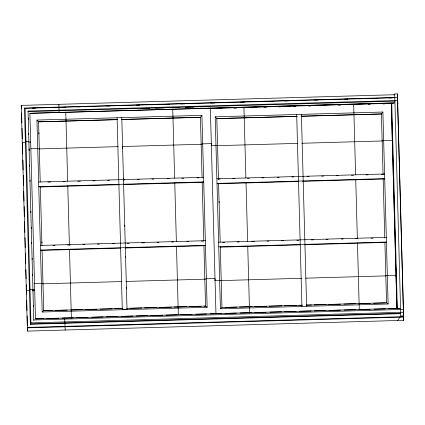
<?xml version="1.0" encoding="UTF-8"?>
<svg xmlns="http://www.w3.org/2000/svg" width="425" height="425" viewBox="0 0 425 425"><rect width="100%" height="100%" fill="white"/><g stroke="black" fill="none" stroke-linecap="round" stroke-linejoin="round"><path stroke-width="0.64" d="M30.345 324.259L30.935 322.894L25.091 108.317L24.448 108.067L30.345 324.259L400.759 313.661M393.895 95.157L394.713 93.973L397.396 93.893L403.75 320.338L27.556 331.107L27.296 327.436L403.495 316.668M397.667 320.477L400.759 316.003L394.713 93.973M201.917 115.34L207.145 307.286L42.181 312.008L36.954 120.057L201.917 115.34L200.419 117.199L202.061 177.337M382.893 112.035L388.121 303.981L220.421 308.778L215.193 116.832L382.893 112.035L381.4 113.889L383.058 174.691M42.181 312.008L43.717 310.712L122.66 308.449M220.421 308.778L221.956 307.482L302.265 305.187M397.396 93.893L403.522 317.092L27.328 327.856L21.25 105.4L394.798 94.711M394.857 97.463L24.448 108.067L24.469 108.396M25.091 108.317L397.497 97.66L397.508 97.389L397.529 97.718M32.428 108.168L35.742 108.072M47.68 107.732L50.995 107.637M62.268 107.312L65.578 107.222M77.504 106.877L80.819 106.781M92.082 106.463L95.397 106.367M106.659 106.043L109.974 105.947M121.901 105.607L125.21 105.512M136.473 105.193L139.788 105.097M151.714 104.757L155.029 104.662M166.292 104.338L169.602 104.242M180.869 103.918L184.843 103.806M196.106 103.482L199.421 103.387M210.683 103.068L214.657 102.951M225.925 102.632L229.234 102.537M240.502 102.213L244.476 102.101M255.074 101.798L259.053 101.681M270.316 101.363L273.631 101.267M284.893 100.943L288.203 100.847M300.13 100.507L303.445 100.412M314.707 100.088L318.022 99.997M329.949 99.652L333.258 99.556M344.526 99.238L347.836 99.142M359.104 98.818L362.413 98.722M374.34 98.382L377.655 98.287M388.918 97.968L392.233 97.872M33.777 320.54L28.05 111.068L397.577 100.491L397.795 103.503L397.784 103.116M394.963 101.134L28.093 111.632L28.05 111.068M140.999 108.588L149.584 108.343M155.523 108.173L164.108 107.923M170.712 107.738L179.297 107.488M185.236 107.318L193.816 107.073M200.414 106.887L208.994 106.638M43.456 318.644L35.493 318.872L29.893 113.305L394.352 102.877M394.358 102.983L29.893 113.305M210.29 108.476L391.292 103.296L396.95 308.492M219.555 108.582L221.616 108.545M234.074 108.168L236.714 108.093M249.262 107.732L251.425 107.69M263.808 107.318L266.448 107.243M279.007 106.882L280.989 106.824M293.547 106.468L295.8 106.42M308.752 106.032L310.733 105.974M323.292 105.613L325.603 105.57M338.497 105.182L340.478 105.124M353.419 104.773L355.406 104.715M368.22 104.327L370.202 104.274M382.739 103.912L384.721 103.859M391.17 103.689L393.157 103.636M117.518 119.568L38.574 121.832L36.954 120.057M121.476 119.457L200.425 117.289L121.486 119.547M117.523 119.659L38.574 121.832L40.216 181.969M297.123 116.307L216.814 118.602L215.193 116.832M301.086 116.19L381.406 113.98L301.097 116.28M297.128 116.392L216.814 118.602L218.471 179.403M30.951 148.771L37.729 148.575L39.318 148.904M39.148 148.904L118.256 146.641M122.219 146.529L201.328 144.266M211.039 145.488L215.969 145.35L217.552 145.674M217.382 145.679L297.861 143.379M301.83 143.262L382.309 140.962M38.633 182.017L203.612 177.294M47.935 182.123L50.586 182.043M63.176 181.682L65.163 181.629M77.748 181.268L80.399 181.193M92.99 180.832L94.977 180.774M107.567 180.413L109.554 180.359M123.468 179.961L124.791 179.924M137.381 179.562L139.368 179.504M151.959 179.143L153.946 179.084M167.195 178.707L169.182 178.649M181.773 178.293L183.759 178.234M197.014 177.852L199.001 177.799M216.872 178.787L384.593 173.99M218.222 179.122L220.208 179.063M232.804 178.702L234.797 178.649M247.393 178.288L249.379 178.229M261.975 177.868L263.962 177.815M277.222 177.432L279.209 177.374M291.805 177.018L293.797 176.959M307.052 176.577L309.044 176.524M321.64 176.163L323.627 176.104M336.223 175.743L338.21 175.69M351.47 175.307L353.462 175.249M366.053 174.893L368.045 174.834M381.305 174.452L383.292 174.399M38.76 186.639L203.74 181.921M39.451 186.995L118.957 184.716M123.595 184.583L203.102 182.309M216.994 183.414L384.715 178.617M217.685 183.765L298.562 181.454M302.542 181.337L384.742 178.983M40.359 245.427L205.339 240.704M52.976 245.438L54.963 245.379M67.554 245.018L70.199 244.943M82.79 244.582L84.777 244.524M97.368 244.168L99.354 244.109M112.604 243.727L114.596 243.674M127.181 243.312L129.168 243.254M141.759 242.893L144.41 242.818M156.995 242.457L158.987 242.404M171.572 242.043L173.559 241.984M186.814 241.607L188.801 241.549M201.386 241.188L203.378 241.129M218.599 242.197L386.32 237.4M222.599 242.457L224.591 242.399M237.187 242.038L239.174 241.979M251.77 241.623L254.421 241.543M267.017 241.182L269.004 241.129M281.6 240.768L283.592 240.709M296.847 240.332L298.839 240.274M311.435 239.913L313.422 239.854M326.017 239.498L328.004 239.44M341.264 239.057L343.251 239.004M355.847 238.643L357.839 238.584M371.094 238.207L373.086 238.149M40.487 250.049L205.466 245.331M40.513 250.421L120.684 248.126M125.322 247.993L204.829 245.719M218.721 246.824L386.442 242.027L386.468 242.393L304.927 244.731M220.076 247.159L300.289 244.864M34.011 283.703L41.406 283.491L42.989 283.815M42.819 283.82L121.933 281.557M125.896 281.446L205.004 279.177M214.71 280.404L219.64 280.266L221.228 280.59M221.058 280.596L301.538 278.29M305.501 278.178L385.985 275.873M32.358 290.222L33.538 290.185M126.623 308.337L205.562 306.08L207.145 307.286M43.717 310.712L52.217 310.558M55.484 310.462L67.235 310.128M82.381 309.692L71.15 309.926L71.368 318.362M85.027 309.618L96.911 309.278M100.215 309.182L112.099 308.842M114.739 308.768L122.666 308.539M129.928 308.332L141.817 307.992M144.458 307.918L156.347 307.578M159.646 307.482L171.535 307.142M174.176 307.068L186.628 306.712M189.242 306.638L200.998 306.297M204.26 306.207L205.567 306.17L203.91 245.368M306.234 305.07L386.543 302.775L388.121 303.981M225.229 307.482L236.985 307.142M239.594 307.068L252.036 306.712M254.681 306.638L266.576 306.297M269.222 306.218L281.78 305.862M284.426 305.788L296.321 305.442M298.966 305.368L302.271 305.272M306.239 305.161L311.525 305.012M314.171 304.932L326.065 304.592M328.711 304.518L340.611 304.178M343.915 304.082L355.81 303.742M370.217 303.328L359.109 303.556L359.258 309.379M373.485 303.237L385.241 302.897M399.946 308.332L35.493 318.872M46.771 318.548L58.719 318.203M62.034 318.112L73.302 317.788M76.617 317.693L87.879 317.369M91.853 317.257L103.116 316.933M106.431 316.837L117.693 316.519M121.672 316.402L132.935 316.083M136.244 315.987L147.512 315.663M150.822 315.568L162.748 315.228M166.063 315.132L177.326 314.808M180.641 314.718L191.903 314.394M195.877 314.277L206.481 313.974M210.455 313.862L221.717 313.538M225.032 313.443L236.295 313.124M240.274 313.007L251.536 312.688M254.846 312.593L266.114 312.269M270.087 312.157L281.35 311.833M284.665 311.737L295.928 311.413M299.243 311.323L311.169 310.978M314.479 310.882L325.741 310.563M329.056 310.468L340.319 310.144M344.298 310.032L355.56 309.708M358.87 309.612L370.138 309.294M374.112 309.177L385.374 308.858M388.689 308.763L399.952 308.438M33.74 319.972L403.267 309.4L403.304 309.963M30.935 322.894L403.341 312.232L403.41 313.581M30.324 323.93L400.738 313.326M400.759 316.003L403.442 315.929L403.75 320.338M397.609 100.576L397.864 104.279M392.408 141.854L392.302 140.303L383.674 140.548L382.139 140.967M403.32 310.271L403.585 314.362M396.084 276.771L395.978 275.219L387.345 275.464L385.815 275.878M386.548 302.86L384.891 242.059M353.701 104.747L353.674 104.375L355.608 174.818M243.977 107.886L243.95 107.514L245.884 177.958M249.395 306.786L249.549 313.177M211.432 145.159L211.321 143.607L202.693 143.857L201.158 144.272M221.956 307.482L220.304 246.771M215.103 280.075L214.997 278.524L206.364 278.768L204.834 279.183M172.731 108.986L172.991 118.07M178.139 306.951L178.33 314.643M65.748 112.046L66.013 121.136M59.091 112.577L58.868 104.327M64.69 318.033L65.174 330.028M30.68 142.131L28.921 142.077L28.879 141.509L25.999 141.594L25.394 142.317L22.259 142.407L22.514 146.078M29.102 148.824L29.208 150.376L29.176 149.053M34.712 290.153L32.948 290.094L32.911 289.531L30.032 289.616L29.426 290.339L26.286 290.429L26.547 294.1L26.292 284.808M21.25 105.4L21.462 108.423M403.495 312.811L403.506 313.198M391.765 103.748L397.343 308.55M391.292 103.296L396.892 308.917M383.159 178.569L384.779 238.09M355.736 179.446L357.356 238.967M357.462 242.935L359.12 303.732M301.394 114.357L306.622 306.324M296.692 114.49L301.92 306.457M246.011 182.585L247.616 241.448M247.738 246.075L249.395 306.871M219.109 201.413L219.146 202.815M218.572 183.281L220.182 242.234M210.348 107.923L215.974 313.916M202.178 181.879L203.788 240.826M172.991 117.985L174.627 178.123M174.755 182.75L176.359 241.613M176.481 246.24L178.139 307.036M122.65 146.97L122.687 148.293M123.5 178.086L123.537 179.408M124.78 225.091L124.817 226.413M125.625 256.206L125.662 257.529M126.475 287.321L126.512 288.644M121.784 117.624L127.017 309.586L122.31 309.724L117.082 117.757M66.008 121.051L67.649 181.183M67.772 185.815L69.397 245.337M69.503 249.305L71.161 310.101M38.909 132.637L38.946 133.955M41.884 241.756L41.921 243.079M40.338 186.511L41.947 245.459M42.064 249.996L43.727 310.797M28.326 117.996L28.363 119.319M28.741 133.195L28.778 134.518M29.607 164.927L29.644 166.249M30.021 180.136L30.058 181.459M30.866 211.22L30.903 212.542M31.301 227.093L31.333 228.416M31.716 242.303L31.747 243.626M32.146 258.177L32.183 259.5M32.576 274.045L32.613 275.368M32.991 289.255L33.049 291.237M33.426 305.113L33.458 306.436M21.617 113.039L21.882 122.953M22.031 128.238L22.318 138.81M22.461 144.096L22.732 154.047M22.892 160.018L23.168 169.973M23.311 175.286L23.582 185.242M23.742 191.213L24.013 201.174M24.161 206.481L24.432 216.437M24.576 221.749L24.862 232.369M25.011 237.681L25.282 247.637M25.442 253.608L25.712 263.564M25.877 269.54L26.132 278.832M26.706 300.045L26.993 310.622M27.142 315.908L27.407 325.816M27.482 328.461L27.556 331.107"/></g></svg>
